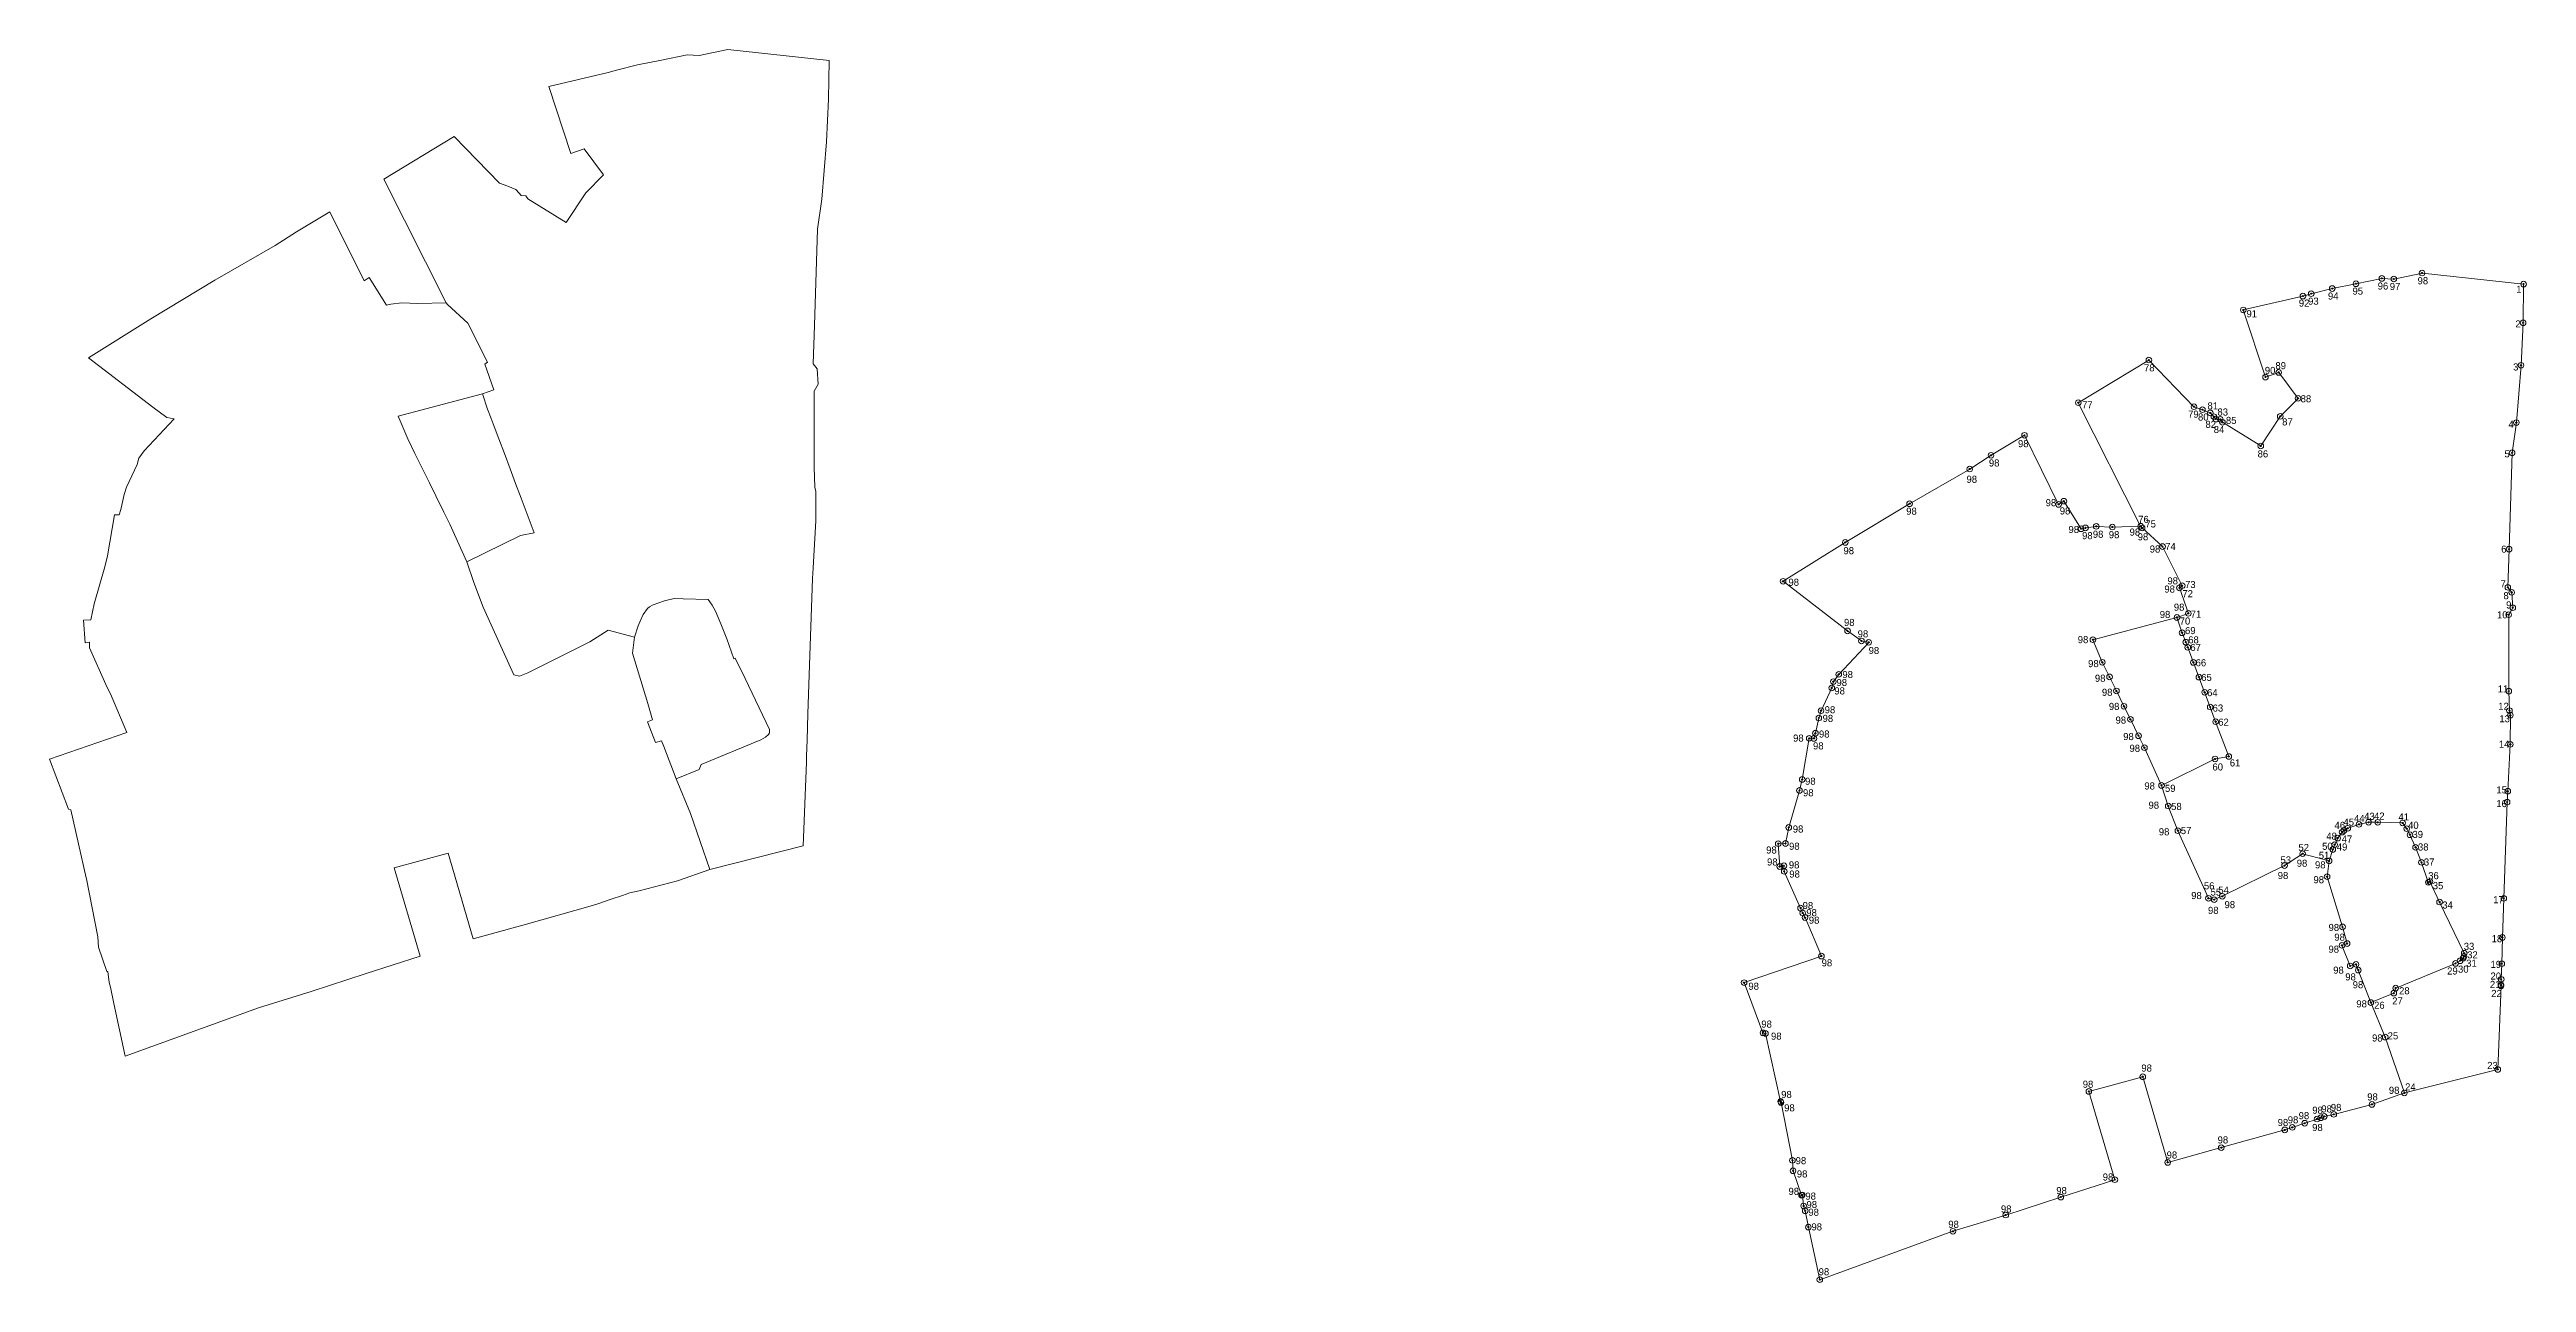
# Model space of a CAD drawing. Header units: millimetres. Extents: x -3245 to 2970, y 1153 to 3965.
# Drawn here: x -1810 to -1062, y 2294 to 2666 of the extents above; entities that cross this region are included whole.
import ezdxf
from ezdxf.enums import TextEntityAlignment as Align

# ---------------------------------------------------------------- set-up
doc = ezdxf.new("R2010")
doc.units = ezdxf.units.MM
doc.layers.add('CIRCULO PI', color=2, linetype='Continuous')
doc.styles.add('LOPEZ', font='TCCM____.TTF')

msp = doc.modelspace()

# ---------------------------------------------------------------- linework, layer by layer
at = {"color": 7, "lineweight": 20, "ltscale": 0.5, "elevation": 425.7391, "flags": 128}
for points in [[(-1708.9053, 2627.0418), (-1690.0961, 2589.7597), (-1689.6552, 2589.238), (-1683.4987, 2583.6155), (-1677.5671, 2571.8027), (-1678.3942, 2571.1576), (-1675.6961, 2563.4593), (-1679.1494, 2562.2329), (-1677.601, 2557.6105), (-1676.5016, 2554.7716), (-1675.893, 2553.2003), (-1674.182, 2548.6575), (-1672.5187, 2544.2227), (-1670.7991, 2539.6376), (-1669.1313, 2535.1781), (-1667.4827, 2530.7529), (-1663.4961, 2520.2586), (-1667.6613, 2519.5117), (-1683.799, 2511.5271), (-1681.7707, 2505.3087), (-1678.8657, 2497.8527), (-1669.6495, 2477.4664), (-1667.9119, 2477.0444), (-1665.4721, 2478.0699), (-1646.6863, 2487.344), (-1641.224, 2490.9259), (-1633.2424, 2488.7453), (-1632.1158, 2492.1951), (-1631.5472, 2493.6452), (-1630.6492, 2495.63), (-1629.3096, 2497.4236), (-1628.7453, 2497.9479), (-1627.6215, 2498.5802), (-1624.2315, 2499.7625), (-1621.3134, 2500.4253), (-1618.5803, 2500.3904), (-1611.0691, 2500.1928), (-1609.8284, 2498.4601), (-1608.8517, 2496.6283), (-1607.1591, 2492.8407), (-1605.3793, 2488.3012), (-1603.3131, 2482.277), (-1602.8299, 2482.4825), (-1599.9118, 2476.3296), (-1592.4824, 2460.8977), (-1592.5549, 2459.9159), (-1592.8075, 2459.3867), (-1593.7197, 2458.588), (-1595.0887, 2457.7831), (-1613.1604, 2450.3468), (-1613.712, 2448.8161), (-1620.6577, 2445.9822), (-1616.3171, 2435.5634), (-1610.5298, 2418.7024), (-1582.3539, 2425.8044), (-1581.3766, 2451.033), (-1581.3988, 2451.2922), (-1581.3268, 2453.0015), (-1581.1284, 2457.7141), (-1580.9659, 2465.6294), (-1580.5237, 2477.4343), (-1579.5197, 2506.5024), (-1579.3418, 2509.7645), (-1578.5707, 2523.9076), (-1578.5527, 2532.7118), (-1578.8247, 2534.1112), (-1579.02, 2539.9857), (-1579.0659, 2563.0467), (-1577.8106, 2565.1697), (-1578.1456, 2569.8026), (-1579.3181, 2571.3101), (-1578.9402, 2582.8428), (-1578.0257, 2611.9278), (-1576.743, 2621.026), (-1575.3444, 2638.3439), (-1574.7083, 2651.1537), (-1574.5519, 2662.8327), (-1605.0883, 2666.172), (-1613.7143, 2664.3856), (-1617.3312, 2664.5612), (-1625.1486, 2662.934), (-1632.2974, 2661.5138), (-1638.6492, 2659.9394), (-1641.1466, 2659.2107), (-1659.1268, 2655.0448), (-1652.4353, 2634.7826), (-1648.4494, 2636.1817), (-1642.6154, 2628.3661), (-1647.9829, 2622.9306), (-1653.8643, 2613.9817), (-1665.4218, 2621.1417), (-1666.0463, 2622.0188), (-1667.4148, 2622.0994), (-1668.0208, 2622.8526), (-1669.093, 2623.964), (-1671.4432, 2624.9338), (-1674.0085, 2625.8416), (-1687.6209, 2639.9213), (-1708.9053, 2627.0418)], [(-1197.6521, 2559.5587), (-1178.8429, 2522.2766), (-1178.402, 2521.7549), (-1172.2454, 2516.1324), (-1166.3138, 2504.3196), (-1167.1409, 2503.6745), (-1164.4429, 2495.9762), (-1167.8962, 2494.7498), (-1166.3478, 2490.1274), (-1165.2483, 2487.2886), (-1164.6398, 2485.7172), (-1162.9287, 2481.1744), (-1161.2655, 2476.7397), (-1159.5459, 2472.1545), (-1157.878, 2467.695), (-1156.2294, 2463.2698), (-1152.2428, 2452.7755), (-1156.408, 2452.0286), (-1172.5458, 2444.044), (-1170.5174, 2437.8256), (-1167.6125, 2430.3696), (-1158.3962, 2409.9833), (-1156.6587, 2409.5613), (-1154.2188, 2410.5868), (-1135.433, 2419.8609), (-1129.9708, 2423.4428), (-1121.9891, 2421.2622), (-1120.8626, 2424.712), (-1120.294, 2426.1621), (-1119.3959, 2428.1469), (-1118.0563, 2429.9405), (-1117.492, 2430.4648), (-1116.3682, 2431.0971), (-1112.9782, 2432.2794), (-1110.0602, 2432.9422), (-1107.327, 2432.9073), (-1099.8158, 2432.7097), (-1098.5752, 2430.9771), (-1097.5985, 2429.1452), (-1095.9058, 2425.3576), (-1094.126, 2420.8181), (-1092.0598, 2414.7939), (-1091.5767, 2414.9995), (-1088.6586, 2408.8465), (-1081.2291, 2393.4146), (-1081.3017, 2392.4328), (-1081.5542, 2391.9036), (-1082.4664, 2391.1049), (-1083.8355, 2390.3), (-1101.9071, 2382.8637), (-1102.4588, 2381.333), (-1109.4045, 2378.4991), (-1105.0638, 2368.0803), (-1099.2765, 2351.2193), (-1071.1006, 2358.3213), (-1070.1233, 2383.5499), (-1070.1455, 2383.8091), (-1070.0736, 2385.5184), (-1069.8752, 2390.231), (-1069.7126, 2398.1463), (-1069.2705, 2409.9512), (-1068.2664, 2439.0193), (-1068.0886, 2442.2814), (-1067.3175, 2456.4245), (-1067.2994, 2465.2287), (-1067.5715, 2466.6281), (-1067.7667, 2472.5026), (-1067.8126, 2495.5636), (-1066.5573, 2497.6866), (-1066.8924, 2502.3195), (-1068.0648, 2503.827), (-1067.687, 2515.3597), (-1066.7725, 2544.4447), (-1065.4897, 2553.5429), (-1064.0912, 2570.8608), (-1063.4551, 2583.6706), (-1063.2986, 2595.3496), (-1093.8351, 2598.6889), (-1102.4611, 2596.9025), (-1106.0779, 2597.0781), (-1113.8953, 2595.4509), (-1121.0441, 2594.0307), (-1127.396, 2592.4563), (-1129.8934, 2591.7276), (-1147.8735, 2587.5617), (-1141.1821, 2567.2995), (-1137.1961, 2568.6986), (-1131.3622, 2560.883), (-1136.7296, 2555.4475), (-1142.6111, 2546.4986), (-1154.1685, 2553.6586), (-1154.7931, 2554.5357), (-1156.1615, 2554.6163), (-1156.7675, 2555.3695), (-1157.8398, 2556.4809), (-1160.19, 2557.4507), (-1162.7553, 2558.3586), (-1176.3676, 2572.4382), (-1197.6521, 2559.5587)]]:
    msp.add_lwpolyline(points, dxfattribs=at)
for points in [[(-1689.6552, 2589.238), (-1683.4987, 2583.6155), (-1677.5671, 2571.8027), (-1678.3942, 2571.1576), (-1675.6961, 2563.4593), (-1679.1494, 2562.2329), (-1704.513, 2555.5018), (-1701.6653, 2548.6911), (-1699.4927, 2544.2817), (-1697.3991, 2540.0328), (-1695.1262, 2535.4198), (-1693.1834, 2531.4768), (-1690.7344, 2526.5065), (-1688.9589, 2522.9032), (-1683.799, 2511.5271), (-1681.7707, 2505.3087), (-1678.8657, 2497.8527), (-1669.6495, 2477.4664), (-1667.9119, 2477.0444), (-1665.4721, 2478.0699), (-1646.6863, 2487.344), (-1641.224, 2490.9259), (-1633.2424, 2488.7453), (-1633.8432, 2483.9843), (-1629.1897, 2468.8167), (-1627.8114, 2463.7996), (-1629.3577, 2463.2373), (-1626.8827, 2457.0347), (-1625.1197, 2457.5202), (-1624.4456, 2455.7771), (-1620.6577, 2445.9822), (-1616.3171, 2435.5634), (-1610.5298, 2418.7024), (-1620.3188, 2415.232), (-1631.8224, 2412.2261), (-1634.6968, 2411.6037), (-1635.7867, 2411.2147), (-1636.8767, 2410.8257), (-1640.6125, 2409.5723), (-1644.3484, 2408.3188), (-1646.6246, 2407.5551), (-1665.7868, 2402.1863), (-1681.9463, 2397.7316), (-1689.4582, 2423.5795), (-1705.7311, 2419.1677), (-1697.877, 2392.523), (-1714.1898, 2387.2649), (-1730.7969, 2381.8506), (-1746.7259, 2376.9479), (-1786.8993, 2362.3416), (-1790.3547, 2378.2035), (-1791.3101, 2383.1168), (-1791.7787, 2384.5839), (-1792.167, 2387.9087), (-1792.4039, 2387.8292), (-1794.9753, 2395.2001), (-1795.144, 2398.3477), (-1798.5993, 2415.802), (-1798.7195, 2416.1406), (-1803.299, 2436.6431), (-1804.041, 2436.8373), (-1809.7327, 2452.0107), (-1786.4086, 2460.0098), (-1791.3546, 2471.6432), (-1792.048, 2473.0035), (-1792.7061, 2474.5013), (-1797.6386, 2485.589), (-1797.7043, 2487.2637), (-1798.9815, 2487.0412), (-1799.442, 2493.9344), (-1797.2467, 2494.0043), (-1796.2704, 2498.8333), (-1793.0347, 2510.0052), (-1792.2122, 2513.3134), (-1790.1089, 2525.7403), (-1788.6864, 2525.7095), (-1788.2145, 2527.2785), (-1787.1874, 2531.8632), (-1786.5215, 2534.0856), (-1783.2982, 2540.9331), (-1782.8114, 2542.8588), (-1781.1722, 2545.0555), (-1772.1373, 2554.7156), (-1774.3303, 2555.1238), (-1778.5345, 2558.1779), (-1797.9658, 2573.14), (-1779.2001, 2584.8753), (-1759.8241, 2596.535), (-1741.6658, 2607.0301), (-1735.2359, 2611.1765), (-1725.1398, 2617.2181), (-1714.8492, 2596.343), (-1713.2683, 2597.3244), (-1708.0918, 2588.9855), (-1706.7321, 2589.2688), (-1703.4944, 2589.7105), (-1698.6279, 2589.5227), (-1690.0992, 2589.7596)], [(-1178.402, 2521.7549), (-1172.2454, 2516.1324), (-1166.3138, 2504.3196), (-1167.1409, 2503.6745), (-1164.4429, 2495.9762), (-1167.8962, 2494.7498), (-1193.2598, 2488.0187), (-1190.412, 2481.208), (-1188.2394, 2476.7986), (-1186.1459, 2472.5497), (-1183.8729, 2467.9367), (-1181.9301, 2463.9937), (-1179.4811, 2459.0234), (-1177.7057, 2455.4201), (-1172.5458, 2444.044), (-1170.5174, 2437.8256), (-1167.6125, 2430.3696), (-1158.3962, 2409.9833), (-1156.6587, 2409.5613), (-1154.2188, 2410.5868), (-1135.433, 2419.8609), (-1129.9708, 2423.4428), (-1121.9891, 2421.2622), (-1122.5899, 2416.5012), (-1117.9364, 2401.3336), (-1116.5582, 2396.3165), (-1118.1044, 2395.7542), (-1115.6295, 2389.5516), (-1113.8664, 2390.0371), (-1113.1923, 2388.294), (-1109.4045, 2378.4991), (-1105.0638, 2368.0803), (-1099.2765, 2351.2193), (-1109.0656, 2347.7489), (-1120.5691, 2344.743), (-1123.4435, 2344.1206), (-1124.5335, 2343.7316), (-1125.6235, 2343.3426), (-1129.3593, 2342.0892), (-1133.0951, 2340.8357), (-1135.3714, 2340.072), (-1154.5335, 2334.7032), (-1170.6931, 2330.2485), (-1178.205, 2356.0964), (-1194.4778, 2351.6846), (-1186.6237, 2325.0399), (-1202.9366, 2319.7818), (-1219.5437, 2314.3675), (-1235.4726, 2309.4648), (-1275.6461, 2294.8585), (-1279.1014, 2310.7204), (-1280.0569, 2315.6338), (-1280.5255, 2317.1008), (-1280.9138, 2320.4256), (-1281.1506, 2320.3461), (-1283.722, 2327.717), (-1283.8907, 2330.8646), (-1287.346, 2348.3189), (-1287.4662, 2348.6575), (-1292.0457, 2369.16), (-1292.7877, 2369.3542), (-1298.4795, 2384.5276), (-1275.1553, 2392.5267), (-1280.1013, 2404.1601), (-1280.7948, 2405.5204), (-1281.4529, 2407.0182), (-1286.3853, 2418.1059), (-1286.451, 2419.7806), (-1287.7283, 2419.5581), (-1288.1887, 2426.4513), (-1285.9935, 2426.5212), (-1285.0172, 2431.3502), (-1281.7815, 2442.5221), (-1280.959, 2445.8303), (-1278.8557, 2458.2572), (-1277.4331, 2458.2264), (-1276.9613, 2459.7954), (-1275.9342, 2464.3801), (-1275.2682, 2466.6025), (-1272.0449, 2473.45), (-1271.5581, 2475.3757), (-1269.919, 2477.5724), (-1260.884, 2487.2325), (-1263.077, 2487.6407), (-1267.2812, 2490.6948), (-1286.7125, 2505.6569), (-1267.9469, 2517.3922), (-1248.5709, 2529.0519), (-1230.4125, 2539.547), (-1223.9826, 2543.6935), (-1213.8866, 2549.735), (-1203.5959, 2528.8599), (-1202.015, 2529.8413), (-1196.8385, 2521.5024), (-1195.4789, 2521.7857), (-1192.2412, 2522.2274), (-1187.3746, 2522.0396), (-1178.8459, 2522.2765)]]:
    msp.add_lwpolyline(points, close=True, dxfattribs=at)
at = {"layer": 'CIRCULO PI', "color": 5, "lineweight": 5}
for centre in [(-1127.396, 2592.4563, 425.7391), (-1121.0441, 2594.0307, 425.7391), (-1113.8953, 2595.4509, 425.7391), (-1106.0779, 2597.0781, 425.7391), (-1102.4611, 2596.9025, 425.7391), (-1093.958, 2598.7023, 425.7391), (-1063.298, 2595.35, 425.7391), (-1147.8735, 2587.5617, 425.7391), (-1129.8934, 2591.7276, 425.7391), (-1063.4551, 2583.6706, 425.7391), (-1176.3676, 2572.4382, 425.7391), (-1064.0912, 2570.8608, 425.7391), (-1141.1821, 2567.2995, 425.7391), (-1137.1961, 2568.6986, 425.7391), (-1197.6521, 2559.5587, 425.7391), (-1162.7553, 2558.3586, 425.7391), (-1160.19, 2557.4507, 425.7391), (-1157.8398, 2556.4809, 425.7391), (-1156.7675, 2555.3695, 425.7391), (-1136.7296, 2555.4475, 425.7391), (-1131.3622, 2560.883, 425.7391), (-1213.8866, 2549.735, 425.7391), (-1156.1615, 2554.6163, 425.7391), (-1154.7931, 2554.5357, 425.7391), (-1154.1685, 2553.6586, 425.7391), (-1065.4897, 2553.5429, 425.7391), (-1223.9826, 2543.6935, 425.7391), (-1142.6111, 2546.4986, 425.7391), (-1066.7725, 2544.4447, 425.7391), (-1230.4125, 2539.547, 425.7391), (-1248.5709, 2529.0519, 425.7391), (-1203.5959, 2528.8599, 425.7391), (-1202.015, 2529.8413, 425.7391), (-1196.8385, 2521.5024, 425.7391), (-1195.4789, 2521.7857, 425.7391), (-1192.2412, 2522.2274, 425.7391), (-1187.3746, 2522.0396, 425.7391), (-1178.8429, 2522.2766, 425.7391), (-1178.402, 2521.7549, 425.7391), (-1267.9469, 2517.3922, 425.7391), (-1172.2454, 2516.1324, 425.7391), (-1067.687, 2515.3597, 425.7391), (-1286.7125, 2505.6569, 425.7391), (-1167.1409, 2503.6745, 425.7391), (-1166.3138, 2504.3196, 425.7391), (-1068.0642, 2503.8274, 425.7391), (-1164.4429, 2495.9762, 425.7391), (-1067.8119, 2495.564, 425.7391), (-1066.8917, 2502.3199, 425.7391), (-1066.5566, 2497.687, 425.7391), (-1267.2812, 2490.6948, 425.7391), (-1263.077, 2487.6407, 425.7391), (-1193.2598, 2488.0187, 425.7391), (-1167.8962, 2494.7498, 425.7391), (-1166.3478, 2490.1274, 425.7391), (-1260.884, 2487.2325, 425.7391), (-1190.412, 2481.208, 425.7391), (-1165.2483, 2487.2886, 425.7391), (-1164.6398, 2485.7172, 425.7391), (-1162.9287, 2481.1744, 425.7391), (-1272.0449, 2473.45, 425.7391), (-1271.5581, 2475.3757, 425.7391), (-1269.919, 2477.5724, 425.7391), (-1188.2394, 2476.7986, 425.7391), (-1161.2655, 2476.7397, 425.7391), (-1275.2682, 2466.6025, 425.7391), (-1186.1459, 2472.5497, 425.7391), (-1183.8729, 2467.9367, 425.7391), (-1159.5459, 2472.1545, 425.7391), (-1157.878, 2467.695, 425.7391), (-1067.7667, 2472.5026, 425.7391), (-1067.5708, 2466.6285, 425.7391), (-1067.2988, 2465.2291, 425.7391), (-1278.8557, 2458.2572, 425.7391), (-1277.4331, 2458.2264, 425.7391), (-1276.9613, 2459.7954, 425.7391), (-1275.9342, 2464.3801, 425.7391), (-1181.9301, 2463.9937, 425.7391), (-1179.4811, 2459.0234, 425.7391), (-1156.2294, 2463.2698, 425.7391), (-1177.7057, 2455.4201, 425.7391), (-1156.408, 2452.0286, 425.7391), (-1152.2428, 2452.7755, 425.7391), (-1067.3175, 2456.4245, 425.7391), (-1280.959, 2445.8303, 425.7391), (-1172.5458, 2444.044, 425.7391), (-1281.7815, 2442.5221, 425.7391), (-1170.5174, 2437.8256, 425.7391), (-1068.2664, 2439.0193, 425.7391), (-1068.0886, 2442.2814, 425.7391), (-1285.0172, 2431.3502, 425.7391), (-1167.6125, 2430.3696, 425.7391), (-1119.3959, 2428.1469, 425.7391), (-1118.0563, 2429.9405, 425.7391), (-1117.492, 2430.4648, 425.7391), (-1116.3682, 2431.0971, 425.7391), (-1112.9782, 2432.2794, 425.7391), (-1110.0602, 2432.9422, 425.7391), (-1107.327, 2432.9073, 425.7391), (-1099.8158, 2432.7097, 425.7391), (-1098.5752, 2430.9771, 425.7391), (-1097.5985, 2429.1452, 425.7391), (-1288.1887, 2426.4513, 425.7391), (-1288.1887, 2426.4513, 425.7391), (-1285.9935, 2426.5212, 425.7391), (-1129.9708, 2423.4428, 425.7391), (-1121.9891, 2421.2622, 425.7391), (-1120.8626, 2424.712, 425.7391), (-1120.294, 2426.1621, 425.7391), (-1095.9058, 2425.3576, 425.7391), (-1094.126, 2420.8181, 425.7391), (-1287.7283, 2419.5581, 425.7391), (-1286.451, 2419.7806, 425.7391), (-1286.3853, 2418.1059, 425.7391), (-1135.433, 2419.8609, 425.7391), (-1122.5899, 2416.5012, 425.7391), (-1092.0598, 2414.7939, 425.7391), (-1091.5767, 2414.9995, 425.7391), (-1281.4529, 2407.0182, 425.7391), (-1280.7948, 2405.5204, 425.7391), (-1158.3962, 2409.9833, 425.7391), (-1156.6587, 2409.5613, 425.7391), (-1154.2188, 2410.5868, 425.7391), (-1088.6586, 2408.8465, 425.7391), (-1069.2705, 2409.9512, 425.7391), (-1280.1013, 2404.1601, 425.7391), (-1117.9364, 2401.3336, 425.7391), (-1069.7126, 2398.1463, 425.7391), (-1275.1553, 2392.5267, 425.7391), (-1118.1044, 2395.7542, 425.7391), (-1116.5582, 2396.3165, 425.7391), (-1082.4658, 2391.1053, 425.7391), (-1081.5542, 2391.9036, 425.7391), (-1081.3017, 2392.4328, 425.7391), (-1081.2291, 2393.4146, 425.7391), (-1298.4795, 2384.5276, 425.7391), (-1115.6295, 2389.5516, 425.7391), (-1113.8664, 2390.0371, 425.7391), (-1113.1923, 2388.294, 425.7391), (-1083.8348, 2390.3004, 425.7391), (-1070.1455, 2383.8091, 425.7391), (-1070.1233, 2383.5499, 425.7391), (-1070.0736, 2385.5184, 425.7391), (-1069.8752, 2390.231, 425.7391), (-1109.4038, 2378.4995, 425.7391), (-1102.4581, 2381.3334, 425.7391), (-1101.9065, 2382.8641, 425.7391), (-1292.7877, 2369.3542, 425.7391), (-1292.0457, 2369.16, 425.7391), (-1105.0638, 2368.0803, 425.7391), (-1178.205, 2356.0964, 425.7391), (-1071.1, 2358.3217, 425.7391), (-1287.4662, 2348.6575, 425.7391), (-1287.346, 2348.3189, 425.7391), (-1194.4778, 2351.6846, 425.7391), (-1109.0656, 2347.7489, 425.7391), (-1099.2759, 2351.2197, 425.7391), (-1135.3714, 2340.072, 425.7391), (-1133.0951, 2340.8357, 425.7391), (-1129.3593, 2342.0892, 425.7391), (-1125.6235, 2343.3426, 425.7391), (-1124.5335, 2343.7316, 425.7391), (-1123.4435, 2344.1206, 425.7391), (-1120.5691, 2344.743, 425.7391), (-1283.8907, 2330.8646, 425.7391), (-1154.5335, 2334.7032, 425.7391), (-1283.722, 2327.717, 425.7391), (-1186.6237, 2325.0399, 425.7391), (-1170.6931, 2330.2485, 425.7391), (-1281.1506, 2320.3461, 425.7391), (-1280.9138, 2320.4256, 425.7391), (-1280.5255, 2317.1008, 425.7391), (-1202.9366, 2319.7818, 425.7391), (-1280.0569, 2315.6338, 425.7391), (-1279.1014, 2310.7204, 425.7391), (-1235.4726, 2309.4648, 425.7391), (-1219.5437, 2314.3675, 425.7391), (-1275.6461, 2294.8585, 425.7391)]:
    msp.add_circle(centre, 0.85, dxfattribs=at)
at = {"layer": 'CIRCULO PI', "color": 5, "lineweight": 80}
for centre in [(-1121.0448, 2594.0303, 425.7391), (-1113.896, 2595.4505, 425.7391), (-1106.0786, 2597.0777, 425.7391), (-1102.4617, 2596.9021, 425.7391), (-1093.9586, 2598.7019, 425.7391), (-1063.2986, 2595.3496, 425.7391), (-1147.8742, 2587.5613, 425.7391), (-1129.894, 2591.7272, 425.7391), (-1127.3966, 2592.4559, 425.7391), (-1063.4557, 2583.6702, 425.7391), (-1176.3683, 2572.4378, 425.7391), (-1064.0918, 2570.8604, 425.7391), (-1141.1827, 2567.2991, 425.7391), (-1137.1968, 2568.6982, 425.7391), (-1197.6527, 2559.5583, 425.7391), (-1162.7559, 2558.3582, 425.7391), (-1160.1906, 2557.4503, 425.7391), (-1157.8404, 2556.4805, 425.7391), (-1131.3628, 2560.8826, 425.7391), (-1213.8872, 2549.7346, 425.7391), (-1156.7682, 2555.3691, 425.7391), (-1156.1622, 2554.6159, 425.7391), (-1154.7937, 2554.5353, 425.7391), (-1154.1692, 2553.6582, 425.7391), (-1136.7303, 2555.4471, 425.7391), (-1065.4904, 2553.5425, 425.7391), (-1223.9833, 2543.6931, 425.7391), (-1142.6117, 2546.4982, 425.7391), (-1066.7731, 2544.4443, 425.7391), (-1230.4132, 2539.5466, 425.7391), (-1248.5716, 2529.0515, 425.7391), (-1203.5966, 2528.8595, 425.7391), (-1202.0157, 2529.8409, 425.7391), (-1196.8392, 2521.502, 425.7391), (-1195.4795, 2521.7853, 425.7391), (-1192.2418, 2522.227, 425.7391), (-1187.3753, 2522.0392, 425.7391), (-1178.8435, 2522.2762, 425.7391), (-1178.4027, 2521.7545, 425.7391), (-1267.9475, 2517.3918, 425.7391), (-1172.2461, 2516.132, 425.7391), (-1067.6876, 2515.3593, 425.7391), (-1286.7132, 2505.6565, 425.7391), (-1167.1416, 2503.6741, 425.7391), (-1166.3145, 2504.3192, 425.7391), (-1068.0648, 2503.827, 425.7391), (-1164.4435, 2495.9758, 425.7391), (-1066.8924, 2502.3195, 425.7391), (-1066.5573, 2497.6866, 425.7391), (-1267.2819, 2490.6944, 425.7391), (-1167.8968, 2494.7494, 425.7391), (-1166.3484, 2490.127, 425.7391), (-1067.8126, 2495.5636, 425.7391), (-1263.0777, 2487.6403, 425.7391), (-1260.8847, 2487.2321, 425.7391), (-1193.2604, 2488.0183, 425.7391), (-1190.4127, 2481.2076, 425.7391), (-1165.249, 2487.2882, 425.7391), (-1164.6404, 2485.7168, 425.7391), (-1162.9294, 2481.174, 425.7391), (-1271.5588, 2475.3753, 425.7391), (-1269.9197, 2477.572, 425.7391), (-1188.2401, 2476.7982, 425.7391), (-1161.2661, 2476.7393, 425.7391), (-1275.2689, 2466.6021, 425.7391), (-1272.0456, 2473.4496, 425.7391), (-1186.1466, 2472.5493, 425.7391), (-1183.8736, 2467.9363, 425.7391), (-1159.5465, 2472.1541, 425.7391), (-1157.8787, 2467.6946, 425.7391), (-1067.7674, 2472.5022, 425.7391), (-1067.5715, 2466.6281, 425.7391), (-1276.9619, 2459.795, 425.7391), (-1275.9348, 2464.3797, 425.7391), (-1181.9308, 2463.9933, 425.7391), (-1179.4818, 2459.023, 425.7391), (-1156.2301, 2463.2694, 425.7391), (-1067.2994, 2465.2287, 425.7391), (-1278.8564, 2458.2568, 425.7391), (-1277.4338, 2458.2261, 425.7391), (-1177.7063, 2455.4197, 425.7391), (-1156.4087, 2452.0282, 425.7391), (-1152.2435, 2452.7751, 425.7391), (-1067.3181, 2456.4241, 425.7391), (-1280.9596, 2445.8299, 425.7391), (-1172.5464, 2444.0436, 425.7391), (-1281.7821, 2442.5217, 425.7391), (-1170.5181, 2437.8252, 425.7391), (-1068.2671, 2439.0189, 425.7391), (-1068.0892, 2442.281, 425.7391), (-1285.0179, 2431.3498, 425.7391), (-1167.6131, 2430.3692, 425.7391), (-1118.057, 2429.9401, 425.7391), (-1117.4927, 2430.4644, 425.7391), (-1116.3689, 2431.0967, 425.7391), (-1112.9789, 2432.279, 425.7391), (-1110.0608, 2432.9418, 425.7391), (-1107.3277, 2432.9069, 425.7391), (-1099.8165, 2432.7093, 425.7391), (-1098.5758, 2430.9767, 425.7391), (-1097.5991, 2429.1448, 425.7391), (-1288.1894, 2426.451, 425.7391), (-1288.1894, 2426.451, 425.7391), (-1285.9941, 2426.5208, 425.7391), (-1129.9714, 2423.4424, 425.7391), (-1121.9898, 2421.2618, 425.7391), (-1120.8632, 2424.7116, 425.7391), (-1120.2946, 2426.1617, 425.7391), (-1119.3966, 2428.1465, 425.7391), (-1095.9065, 2425.3572, 425.7391), (-1287.729, 2419.5577, 425.7391), (-1286.4517, 2419.7802, 425.7391), (-1286.386, 2418.1055, 425.7391), (-1135.4337, 2419.8605, 425.7391), (-1122.5906, 2416.5008, 425.7391), (-1094.1267, 2420.8177, 425.7391), (-1092.0605, 2414.7935, 425.7391), (-1091.5773, 2414.9991, 425.7391), (-1281.4535, 2407.0178, 425.7391), (-1158.3969, 2409.9829, 425.7391), (-1156.6593, 2409.5609, 425.7391), (-1154.2195, 2410.5864, 425.7391), (-1088.6592, 2408.8461, 425.7391), (-1069.2711, 2409.9508, 425.7391), (-1280.7954, 2405.52, 425.7391), (-1280.102, 2404.1597, 425.7391), (-1117.9371, 2401.3332, 425.7391), (-1275.156, 2392.5263, 425.7391), (-1118.1051, 2395.7538, 425.7391), (-1116.5588, 2396.3161, 425.7391), (-1081.5549, 2391.9032, 425.7391), (-1081.3023, 2392.4324, 425.7391), (-1081.2298, 2393.4142, 425.7391), (-1069.7133, 2398.1459, 425.7391), (-1298.4801, 2384.5272, 425.7391), (-1115.6301, 2389.5512, 425.7391), (-1113.8671, 2390.0368, 425.7391), (-1113.193, 2388.2936, 425.7391), (-1083.8355, 2390.3, 425.7391), (-1082.4664, 2391.1049, 425.7391), (-1070.1462, 2383.8088, 425.7391), (-1070.0742, 2385.518, 425.7391), (-1069.8758, 2390.2306, 425.7391), (-1109.4045, 2378.4991, 425.7391), (-1102.4588, 2381.333, 425.7391), (-1101.9071, 2382.8637, 425.7391), (-1070.124, 2383.5495, 425.7391), (-1292.7884, 2369.3538, 425.7391), (-1292.0464, 2369.1596, 425.7391), (-1105.0645, 2368.0799, 425.7391), (-1178.2056, 2356.096, 425.7391), (-1071.1006, 2358.3213, 425.7391), (-1287.4669, 2348.6571, 425.7391), (-1287.3467, 2348.3185, 425.7391), (-1194.4785, 2351.6842, 425.7391), (-1109.0662, 2347.7485, 425.7391), (-1099.2765, 2351.2193, 425.7391), (-1135.372, 2340.0716, 425.7391), (-1133.0958, 2340.8354, 425.7391), (-1129.3599, 2342.0888, 425.7391), (-1125.6241, 2343.3422, 425.7391), (-1124.5342, 2343.7312, 425.7391), (-1123.4442, 2344.1202, 425.7391), (-1120.5698, 2344.7426, 425.7391), (-1154.5342, 2334.7029, 425.7391), (-1283.8914, 2330.8642, 425.7391), (-1283.7227, 2327.7166, 425.7391), (-1186.6244, 2325.0395, 425.7391), (-1170.6937, 2330.2481, 425.7391), (-1281.1513, 2320.3457, 425.7391), (-1280.9144, 2320.4252, 425.7391), (-1280.5261, 2317.1004, 425.7391), (-1202.9372, 2319.7814, 425.7391), (-1280.0576, 2315.6334, 425.7391), (-1279.1021, 2310.72, 425.7391), (-1235.4733, 2309.4644, 425.7391), (-1219.5443, 2314.3671, 425.7391), (-1275.6467, 2294.8581, 425.7391)]:
    msp.add_circle(centre, 0.0536, dxfattribs=at)

# ---------------------------------------------------------------- texts
at = {"color": 7, "lineweight": 30, "style": 'LOPEZ'}
for s, height, p in [('95', 2.13922, (-1114.9367, 2591.5372)), ('96', 2.13922, (-1107.3282, 2593.0767)), ('97', 2.13922, (-1103.683, 2592.9234)), ('98', 2.13922, (-1095.2943, 2594.6744)), ('1', 2.1392, (-1065.5264, 2592.0992)), ('91', 2.13922, (-1146.9142, 2584.7095)), ('92', 2.13922, (-1131.1196, 2587.9274)), ('93', 2.13922, (-1128.3236, 2588.501)), ('94', 2.13922, (-1122.3387, 2590.056)), ('2', 2.1392, (-1065.7811, 2581.6333)), ('78', 2.13922, (-1177.8376, 2568.3781)), ('89', 2.13922, (-1138.1849, 2569.0324)), ('3', 2.1392, (-1066.4715, 2568.644)), ('90', 2.13922, (-1141.3777, 2567.5958)), ('77', 2.13922, (-1196.5293, 2557.2082)), ('79', 2.13922, (-1164.5295, 2554.406)), ('80', 2.13922, (-1161.5381, 2553.5351)), ('81', 2.13922, (-1158.6738, 2556.9018)), ('83', 2.13922, (-1155.6713, 2555.0377)), ('88', 2.13922, (-1130.5777, 2559.039)), ('98', 2.13922, (-1215.851, 2545.5021)), ('82', 2.13922, (-1159.301, 2551.3099)), ('84', 2.13922, (-1156.7946, 2549.7556)), ('85', 2.13922, (-1153.12, 2552.5132)), ('87', 2.13922, (-1136.1553, 2552.0567)), ('4', 2.1392, (-1067.8603, 2551.351)), ('98', 2.13922, (-1224.6313, 2539.6738)), ('86', 2.13922, (-1143.5581, 2542.401)), ('5', 2.1392, (-1069.0878, 2542.4239)), ('98', 2.13922, (-1231.3876, 2534.7391)), ('98', 2.13922, (-1249.5709, 2525.1053)), ('98', 2.13922, (-1207.5033, 2527.6815)), ('98', 2.13922, (-1203.2401, 2525.1887)), ('98', 2.13922, (-1200.6213, 2519.5835)), ('98', 2.13922, (-1196.5187, 2517.7286)), ('98', 2.13922, (-1193.2702, 2518.1462)), ('98', 2.13922, (-1188.4538, 2518.0169)), ('98', 2.13922, (-1182.1844, 2518.8052)), ('98', 2.13922, (-1179.7382, 2517.3825)), ('76', 2.13922, (-1179.5694, 2522.6404)), ('75', 2.13922, (-1177.4233, 2521.2598)), ('98', 2.13922, (-1268.5027, 2513.1918)), ('98', 2.13922, (-1176.103, 2513.6887)), ('74', 2.13922, (-1171.4409, 2514.4438)), ('6', 2.1392, (-1070.07, 2513.6565)), ('98', 2.13922, (-1285.1026, 2503.6532)), ('98', 2.13922, (-1171.6911, 2501.6023)), ('98', 2.13922, (-1170.7661, 2504.0824)), ('73', 2.13922, (-1165.4523, 2502.9749)), ('7', 2.1392, (-1070.284, 2503.1569)), ('98', 2.13922, (-1173.0834, 2493.9371)), ('98', 2.13922, (-1168.8289, 2496.1324)), ('72', 2.13922, (-1166.2498, 2500.2123)), ('71', 2.13922, (-1163.7475, 2494.0236)), ('10', 2.13922, (-1071.3297, 2493.8259)), ('8', 2.1392, (-1069.3993, 2499.6207)), ('9', 2.1392, (-1068.5796, 2496.8157)), ('98', 2.13922, (-1268.3427, 2491.5308)), ('98', 2.13922, (-1264.2261, 2488.0789)), ('98', 2.13922, (-1197.8204, 2486.3397)), ('70', 2.13922, (-1167.0666, 2491.9581)), ('69', 2.13922, (-1165.4609, 2489.0749)), ('68', 2.13922, (-1164.4858, 2486.2725)), ('98', 2.13922, (-1260.9174, 2483.0576)), ('98', 2.13922, (-1194.6926, 2479.1082)), ('67', 2.13922, (-1163.8515, 2483.9855)), ('66', 2.13922, (-1162.2605, 2479.3689)), ('98', 2.13922, (-1271.2642, 2470.8631)), ('98', 2.13922, (-1270.6126, 2473.3971)), ('98', 2.13922, (-1268.8314, 2475.8122)), ('98', 2.13922, (-1192.6482, 2474.689)), ('65', 2.13922, (-1160.5677, 2474.9397)), ('11', 2.13922, (-1071.1125, 2471.4732)), ('98', 2.13922, (-1274.1715, 2465.1742)), ('98', 2.13922, (-1190.5338, 2470.4547)), ('98', 2.13922, (-1188.4341, 2466.1775)), ('64', 2.13922, (-1158.7972, 2470.3428)), ('63', 2.13922, (-1157.129, 2465.6852)), ('12', 2.13922, (-1070.9576, 2466.2219)), ('98', 2.13922, (-1283.7008, 2456.6215)), ('98', 2.13922, (-1275.8988, 2457.8432)), ('98', 2.13922, (-1274.8067, 2462.5608)), ('98', 2.13922, (-1186.4235, 2462.0583)), ('98', 2.13922, (-1184.1101, 2457.0877)), ('62', 2.13922, (-1155.4424, 2461.4401)), ('13', 2.13922, (-1070.6163, 2462.4656)), ('98', 2.13922, (-1277.696, 2454.2635)), ('98', 2.13922, (-1182.2128, 2453.533)), ('61', 2.13922, (-1151.9455, 2449.1273)), ('14', 2.13922, (-1070.7708, 2454.7963)), ('98', 2.13922, (-1280.0935, 2443.6027)), ('98', 2.13922, (-1177.73, 2442.1718)), ('59', 2.13922, (-1171.505, 2441.4605)), ('60', 2.13922, (-1157.1799, 2447.9058)), ('15', 2.13922, (-1071.5155, 2440.985)), ('98', 2.13922, (-1280.7132, 2440.1163)), ('98', 2.13922, (-1176.4761, 2436.3662)), ('58', 2.13922, (-1169.6492, 2435.9854)), ('16', 2.13922, (-1071.545, 2436.8409)), ('98', 2.13922, (-1283.792, 2429.178)), ('98', 2.13922, (-1173.3625, 2428.3421)), ('57', 2.13922, (-1166.7308, 2428.705)), ('48', 2.13922, (-1122.8356, 2426.9953)), ('46', 2.13922, (-1120.3561, 2430.2951)), ('47', 2.13922, (-1118.1824, 2426.1526)), ('45', 2.13922, (-1117.6524, 2431.2518)), ('44', 2.13922, (-1114.4804, 2432.3452)), ('43', 2.13922, (-1111.4089, 2433.0091)), ('42', 2.13922, (-1108.4326, 2433.0799)), ('41', 2.13922, (-1101.0711, 2432.8309)), ('40', 2.13922, (-1098.158, 2430.3014)), ('39', 2.13922, (-1096.8347, 2427.5456)), ('98', 2.13922, (-1291.8265, 2422.8393)), ('98', 2.13922, (-1291.5631, 2419.2293)), ('98', 2.13922, (-1284.9238, 2423.9642)), ('53', 2.13922, (-1136.652, 2419.8411)), ('98', 2.13922, (-1131.7503, 2418.8545)), ('52', 2.13922, (-1131.2433, 2423.5909)), ('51', 2.13922, (-1125.0978, 2421.2387)), ('50', 2.13922, (-1124.1076, 2423.9624)), ('49', 2.13922, (-1119.6726, 2423.7536)), ('38', 2.13922, (-1095.1773, 2423.7492)), ('37', 2.13922, (-1093.3996, 2419.2094)), ('98', 2.13922, (-1284.9766, 2418.3436)), ('98', 2.13922, (-1284.8457, 2415.5872)), ('56', 2.13922, (-1159.7665, 2412.0159)), ('98', 2.13922, (-1137.487, 2415.136)), ('98', 2.13922, (-1126.7112, 2413.8707)), ('98', 2.13922, (-1126.2461, 2418.3639)), ('36', 2.13922, (-1092.0884, 2415.0937)), ('35', 2.13922, (-1090.7133, 2412.0827)), ('98', 2.13922, (-1280.8272, 2406.0827)), ('98', 2.13922, (-1279.718, 2403.9303)), ('98', 2.13922, (-1163.5907, 2409.0917)), ('98', 2.13922, (-1158.5261, 2404.6157)), ('55', 2.13922, (-1157.7517, 2410.1456)), ('54', 2.13922, (-1155.4114, 2410.7344)), ('98', 2.13922, (-1153.5381, 2406.3505)), ('34', 2.13922, (-1087.8518, 2406.2287)), ('17', 2.13922, (-1072.4869, 2407.838)), ('98', 2.13922, (-1278.9562, 2401.6577)), ('98', 2.13922, (-1122.1519, 2399.4539)), ('98', 2.13922, (-1120.4164, 2396.5289)), ('18', 2.13922, (-1072.944, 2396.0789)), ('98', 2.13922, (-1275.0955, 2388.7757)), ('98', 2.13922, (-1122.1844, 2392.8969)), ('33', 2.13922, (-1081.3664, 2393.7578)), ('31', 2.13922, (-1080.6269, 2388.6741)), ('32', 2.13922, (-1080.3282, 2391.1998)), ('98', 2.13922, (-1297.1893, 2381.7173)), ('98', 2.13922, (-1120.7595, 2386.5798)), ('98', 2.13922, (-1117.1132, 2384.5405)), ('98', 2.13922, (-1114.8748, 2382.1736)), ('29', 2.13922, (-1086.3794, 2386.3253)), ('30', 2.13922, (-1083.1004, 2386.8786)), ('21', 2.13922, (-1073.4832, 2382.2654)), ('20', 2.13922, (-1073.2912, 2384.7919)), ('19', 2.13922, (-1073.287, 2388.3161)), ('98', 2.13922, (-1113.7813, 2376.3971)), ('26', 2.13922, (-1108.4225, 2375.9802)), ('27', 2.13922, (-1102.9529, 2377.2853)), ('28', 2.13922, (-1100.8818, 2380.348)), ('22', 2.13922, (-1073.07, 2379.5479)), ('98', 2.13922, (-1293.2854, 2370.2913)), ('98', 2.13922, (-1290.363, 2366.6547)), ('98', 2.13922, (-1109.0247, 2366.0982)), ('25', 2.13922, (-1104.3211, 2366.746)), ('98', 2.13922, (-1196.3201, 2352.1409)), ('98', 2.13922, (-1178.6344, 2357.0253)), ('24', 2.13922, (-1099.052, 2351.3298)), ('23', 2.13922, (-1074.2841, 2357.8042)), ('98', 2.13922, (-1287.2963, 2349.0498)), ('98', 2.13922, (-1286.3989, 2345.0107)), ('98', 2.13922, (-1127.0666, 2344.2951)), ('98', 2.13922, (-1124.3398, 2344.6891)), ('98', 2.13922, (-1121.4651, 2345.1323)), ('98', 2.13922, (-1110.4806, 2348.3194)), ('98', 2.13922, (-1103.9607, 2350.308)), ('98', 2.13922, (-1137.5025, 2340.5968)), ('98', 2.13922, (-1134.4636, 2341.4011)), ('98', 2.13922, (-1131.1765, 2342.6499)), ('98', 2.13922, (-1127.1027, 2339.0879)), ('98', 2.13922, (-1282.9308, 2329.0635)), ('98', 2.13922, (-1171.0097, 2330.7806)), ('98', 2.13922, (-1155.6262, 2335.3344)), ('98', 2.13922, (-1282.5733, 2325.0617)), ('98', 2.13922, (-1190.286, 2324.1319)), ('98', 2.13922, (-1285.0897, 2319.811)), ('98', 2.13922, (-1279.9983, 2318.3647)), ('98', 2.13922, (-1279.6571, 2315.8262)), ('98', 2.13922, (-1221, 2314.4886)), ('98', 2.13922, (-1204.3017, 2320.0335)), ('98', 2.13922, (-1279.0946, 2313.4914)), ('98', 2.13922, (-1278.1568, 2309.0762)), ('98', 2.13922, (-1236.8781, 2309.8614)), ('98', 2.13922, (-1275.9955, 2295.535))]:
    msp.add_text(s, height=height, dxfattribs=at).set_placement(p, align=Align.BOTTOM_LEFT)

doc.saveas('drawing.dxf')
